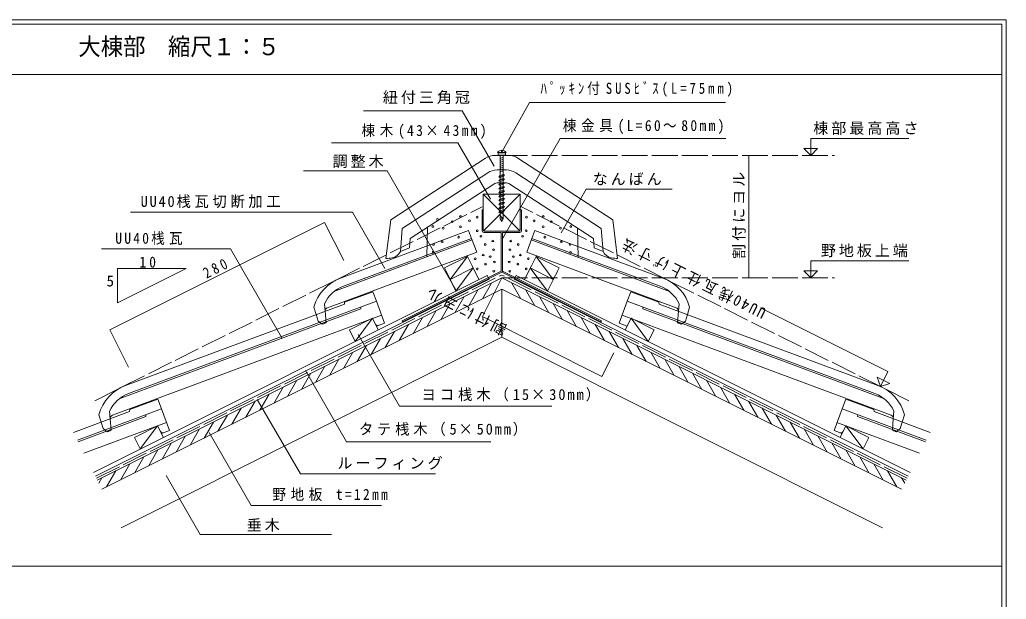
# Model space of a CAD drawing. Units: millimetres, scale not verified. Extents: x -990 to 1002, y -1561 to 1249.
# Drawn here: x -150 to 1000, y 574 to 1249 of the extents above; entities that cross this region are included whole.
import ezdxf
from ezdxf.enums import TextEntityAlignment as Align

# ---------------------------------------------------------------- set-up
doc = ezdxf.new("R2010")
doc.units = ezdxf.units.MM
doc.header["$LTSCALE"] = 5
doc.linetypes.add('LONG_DASHED1', pattern=[7, 6, -1])
for name, color, linetype, lineweight in [('0-0_0', 7, 'Continuous', 18), ('0-1_寸法', 5, 'Continuous', 9), ('0-2_瓦粗い実', 5, 'Continuous', 9), ('0-4_瓦細い実', 5, 'Continuous', 9), ('0-5_瓦細い破', 5, 'LONG_DASHED1', 9), ('0-7_桟木', 5, 'Continuous', 9), ('0-8_垂木', 7, 'Continuous', 18), ('0-9_野地板', 5, 'Continuous', 9), ('0-A_ルーフィ', 5, 'LONG_DASHED1', 9), ('0-C_釘とビス', 5, 'Continuous', 9), ('0-D_土と南蛮', 5, 'Continuous', 9), ('0-E_棟木', 5, 'Continuous', 9), ('0-F_棟金具', 5, 'Continuous', 9), ('1-0_断面線', 5, 'Continuous', 9), ('1-4_寸法破線', 5, 'LONG_DASHED1', 9)]:
    doc.layers.add(name, color=color, linetype=linetype, lineweight=lineweight)
doc.styles.add('ＭＳ ゴシック', font='')
doc.styles.get('ＭＳ ゴシック').set_extended_font_data('MS Gothic')

msp = doc.modelspace()

# ---------------------------------------------------------------- linework, layer by layer
at = {"layer": '0-0_0', "color": 5, "lineweight": 9}
for p, q in [((1000.117, 1248.843), (-989.883, 1248.843)), ((995.117, 1243.843), (-984.883, 1243.843)), ((995.117, 1243.843), (995.117, -96.157)), ((1000.117, 1248.843), (1000.117, -101.157)), ((995.117, 1185.125), (-984.883, 1185.125)), ((995.117, 612.523), (-984.883, 612.523))]:
    msp.add_line(p, q, dxfattribs=at)
at = {"layer": '0-1_寸法'}
for p, q in [((444.605, 1152.448), (412.508, 1095.491)), ((444.605, 1152.448), (672.901, 1152.448)), ((250.984, 1142.779), (366.108, 1142.779)), ((366.108, 1142.779), (403.34, 1078.292)), ((213.832, 1105.628), (361.036, 1105.628)), ((361.036, 1105.628), (398.914, 1040.021)), ((480.074, 1110.412), (413.412, 994.416)), ((480.074, 1110.412), (673.315, 1110.412)), ((772.244, 1110.452), (772.244, 1090.859)), ((772.244, 1110.452), (886.579, 1110.451)), ((764.188, 1098.916), (780.301, 1098.916)), ((700.303, 948.319), (700.303, 1090.859)), ((510.59, 1051.377), (481.468, 1000.785)), ((610.897, 1051.377), (510.59, 1051.377)), ((238.079, 1024.519), (-20.395, 1024.519)), ((238.079, 1024.519), (275.859, 959.084)), ((-44.742, 887.636), (205.698, 1012.855)), ((227.966, 968.318), (205.698, 1012.855)), ((95.958, 982.098), (-54.368, 982.098)), ((95.958, 982.098), (155.777, 878.486)), ((772.244, 967.912), (772.244, 948.32)), ((772.244, 967.912), (886.579, 967.912)), ((-35.568, 919.19), (-35.568, 959.19)), ((764.188, 956.376), (780.301, 956.376)), ((862.189, 839.133), (713.771, 913.342)), ((-22.93, 844.014), (-44.742, 887.636)), ((244.727, 882.226), (292.934, 798.729)), ((542.636, 860.748), (528.947, 833.372)), ((183.338, 840.186), (231.148, 757.377)), ((853.427, 821.609), (849.824, 832.418)), ((864.236, 825.212), (849.824, 832.418)), ((862.189, 839.133), (853.427, 821.609)), ((853.427, 821.609), (864.236, 825.212)), ((127.33, 806.678), (177.475, 719.825)), ((292.934, 798.729), (470.637, 798.729)), ((71.285, 767.938), (120.305, 683.032)), ((231.148, 757.377), (399.612, 757.377)), ((21.193, 717.882), (60.8, 649.281)), ((177.475, 719.825), (335.114, 719.825)), ((120.305, 683.032), (271.921, 683.032)), ((60.8, 649.281), (213.951, 649.281))]:
    msp.add_line(p, q, dxfattribs=at)
for points in [[(764.188, 1098.916), (772.244, 1090.859), (780.301, 1098.916)], [(181.152, 1072.947), (278.626, 1072.947), (358.79, 934.096)], [(-35.568, 919.19), (44.431, 959.19), (-35.568, 959.19)], [(764.188, 956.376), (772.244, 948.32), (780.301, 956.376)], [(412.194, 948.319), (389.566, 903.063), (528.947, 833.372)]]:
    msp.add_lwpolyline(points, dxfattribs=at)
at = {"layer": '0-2_瓦粗い実'}
for p, q in [((395.839, 1070.628), (296.194, 1005.86)), ((406.739, 1073.858), (412.194, 1073.858)), ((417.65, 1073.858), (412.194, 1073.858)), ((428.55, 1070.628), (528.194, 1005.86)), ((408.221, 1058.859), (412.194, 1058.859)), ((416.167, 1058.859), (412.194, 1058.859)), ((402.77, 1057.243), (305.336, 993.911)), ((421.618, 1057.243), (519.051, 993.911)), ((373.504, 1003.538), (224.34, 948.024)), ((294.194, 978.86), (296.194, 1005.86)), ((325.543, 1007.046), (324.869, 972.634)), ((373.504, 1003.538), (377.058, 994.19)), ((450.885, 1003.538), (447.331, 994.191)), ((450.885, 1003.538), (600.048, 948.024)), ((500.568, 1005.925), (501.233, 971.996)), ((530.195, 978.86), (528.194, 1005.86)), ((227.726, 938.614), (377.058, 994.191)), ((304.542, 983.172), (305.336, 993.911)), ((596.663, 938.614), (447.331, 994.191)), ((519.846, 983.172), (519.051, 993.911)), ((294.194, 978.86), (304.542, 983.172)), ((530.195, 978.86), (519.846, 983.172)), ((261.858, 932.111), (266.044, 920.865)), ((562.53, 932.111), (558.345, 920.865)), ((-22.716, 813.398), (266.044, 920.865)), ((847.104, 813.398), (558.345, 920.865)), ((228.817, 917.68), (-26.101, 822.808)), ((195.884, 905.417), (193.24, 914.043)), ((205.598, 918.108), (206.339, 909.315)), ((595.572, 917.68), (850.49, 822.808)), ((618.791, 918.108), (618.049, 909.315)), ((628.506, 905.423), (631.149, 914.043)), ((11.419, 806.892), (15.604, 795.645)), ((812.97, 806.892), (808.784, 795.645)), ((-82.414, 759.166), (15.604, 795.645)), ((906.802, 759.166), (808.784, 795.645)), ((-21.623, 792.461), (-86.912, 768.163)), ((-54.554, 780.192), (-57.202, 788.827)), ((-44.844, 792.892), (-44.102, 784.095)), ((846.011, 792.461), (911.3, 768.163)), ((869.232, 792.892), (868.49, 784.095)), ((878.943, 780.192), (881.59, 788.827))]:
    msp.add_line(p, q, dxfattribs=at)
for points in [[(261.858, 932.111), (229.057, 919.904), (228.817, 917.68)], [(562.53, 932.111), (595.332, 919.904), (595.572, 917.68)], [(11.419, 806.892), (-21.383, 794.684), (-21.623, 792.461)], [(812.97, 806.892), (845.772, 794.684), (846.011, 792.461)]]:
    msp.add_lwpolyline(points, dxfattribs=at)
for centre, radius, start, end in [((406.739, 1053.859), 20, 90, 123.02379), ((417.65, 1053.859), 20, 56.9762, 90), ((408.221, 1048.859), 10, 90, 123.02391), ((416.167, 1048.859), 10, 56.97607, 90), ((241.963, 900.674), 50.524, 110.41356, 164.65617), ((582.426, 900.674), 50.524, 15.34381, 69.58643), ((241.528, 901.528), 39.572, 110.41356, 155.22827), ((582.86, 901.528), 39.572, 24.77171, 69.58643), ((-8.479, 775.458), 50.524, 110.41356, 164.65617), ((832.867, 775.458), 50.524, 15.34381, 69.58643), ((-8.913, 776.312), 39.572, 110.41356, 155.22827), ((833.302, 776.312), 39.572, 24.77171, 69.58643)]:
    msp.add_arc(centre, radius, start, end, dxfattribs=at)
at = {"layer": '0-4_瓦細い実'}
for p, q in [((393.356, 1087.628), (282.943, 1015.859)), ((404.256, 1090.859), (412.194, 1090.859)), ((420.132, 1090.859), (412.194, 1090.859)), ((431.03, 1087.628), (541.446, 1015.859)), ((282.943, 1015.859), (277.194, 970.858)), ((541.446, 1015.859), (547.194, 970.858)), ((377.768, 992.321), (216.639, 932.355)), ((377.058, 994.19), (383.099, 978.3)), ((447.331, 994.191), (441.29, 978.3)), ((446.62, 992.321), (607.749, 932.355)), ((208.923, 913.478), (383.099, 978.3)), ((615.465, 913.478), (441.29, 978.3)), ((266.044, 920.865), (275.461, 895.561)), ((558.345, 920.865), (548.927, 895.561)), ((247.998, 912.015), (-33.802, 807.138)), ((247.998, 912.015), (247.802, 914.076)), ((576.391, 912.015), (576.586, 914.076)), ((576.391, 912.015), (858.191, 807.138)), ((-41.518, 788.262), (271.973, 904.933)), ((266.09, 892.073), (261.592, 901.069)), ((865.907, 788.262), (552.415, 904.933)), ((558.299, 892.073), (562.797, 901.069)), ((275.461, 895.561), (266.09, 892.073)), ((548.927, 895.561), (558.299, 892.073)), ((-2.442, 786.795), (-81.514, 757.367)), ((-2.442, 786.795), (-2.637, 788.856)), ((826.831, 786.795), (827.026, 788.856)), ((826.831, 786.795), (905.903, 757.367)), ((-74.767, 743.873), (21.534, 779.713)), ((15.65, 766.853), (11.152, 775.849)), ((899.156, 743.873), (802.855, 779.713)), ((808.739, 766.853), (813.237, 775.849))]:
    msp.add_line(p, q, dxfattribs=at)
for points in [[(15.604, 795.645), (25.022, 770.341), (15.65, 766.853)], [(808.784, 795.645), (799.367, 770.341), (808.739, 766.853)]]:
    msp.add_lwpolyline(points, dxfattribs=at)
for centre, radius, start, end in [((404.256, 1070.859), 20, 90, 123.0239), ((420.132, 1070.859), 20, 56.97609, 90), ((281.069, 985.868), 14.879, 283.71675, 331.89325), ((543.319, 985.868), 14.879, 208.10674, 256.28323), ((278.143, 1007.839), 36.992, 268.53052, 280.05005), ((546.246, 1007.839), 36.992, 259.94994, 271.46947), ((210.318, 909.729), 4, 110.41356, 184.82076), ((614.07, 909.729), 4, 355.17923, 69.58643), ((267.568, 895.824), 3, 206.56419, 290.41356), ((-40.123, 784.513), 4, 110.41356, 184.82076), ((864.512, 784.513), 4, 355.17923, 69.58643), ((17.128, 770.604), 3, 206.56419, 290.41356), ((807.26, 770.604), 3, 249.58643, 333.43579)]:
    msp.add_arc(centre, radius, start, end, dxfattribs=at)
at = {"layer": '0-5_瓦細い破'}
for p, q in [((206.339, 909.315), (207.473, 895.866)), ((618.049, 909.315), (616.915, 895.866)), ((198.232, 897.762), (195.884, 905.417)), ((198.232, 897.762), (202.788, 894.122)), ((626.157, 897.762), (621.601, 894.122)), ((626.157, 897.762), (628.506, 905.423)), ((207.473, 895.866), (202.788, 894.122)), ((616.915, 895.866), (621.601, 894.122)), ((-44.102, 784.095), (-42.968, 770.65)), ((868.49, 784.095), (867.357, 770.65)), ((-52.21, 772.545), (-54.554, 780.192)), ((-52.21, 772.545), (-47.654, 768.906)), ((-42.968, 770.65), (-47.654, 768.906)), ((867.357, 770.65), (872.042, 768.906)), ((876.598, 772.545), (872.042, 768.906)), ((876.598, 772.545), (878.943, 780.192))]:
    msp.add_line(p, q, dxfattribs=at)
for centre, start, end in [((204.293, 897.883), 290.41356, 4.82076), ((620.096, 897.883), 175.17923, 249.58643), ((203.333, 897.526), 231.37732, 290.41356), ((621.056, 897.526), 249.58643, 308.62267), ((-46.149, 772.667), 290.41356, 4.82076), ((870.537, 772.667), 175.17923, 249.58643), ((-47.108, 772.31), 231.37732, 290.41356), ((871.497, 772.31), 249.58643, 308.62267)]:
    msp.add_arc(centre, 3, start, end, dxfattribs=at)
at = {"layer": '0-7_桟木'}
for p, q in [((372.222, 973.138), (352.108, 946.282)), ((377.666, 962.246), (372.22, 973.138)), ((446.723, 962.246), (452.169, 973.138)), ((452.167, 973.138), (472.283, 946.282)), ((352.108, 946.282), (347.382, 955.732)), ((352.106, 946.282), (378.94, 959.697)), ((378.94, 959.697), (358.815, 932.864)), ((382.391, 952.794), (377.666, 962.246)), ((385.647, 946.282), (377.666, 962.246)), ((438.742, 946.282), (446.723, 962.246)), ((441.998, 952.794), (446.723, 962.246)), ((445.45, 959.697), (465.575, 932.864)), ((472.283, 946.282), (445.45, 959.697)), ((472.283, 946.282), (477.007, 955.732)), ((-63.647, 721.633), (395.318, 951.116)), ((-61.411, 717.162), (397.554, 946.643)), ((358.815, 932.865), (350.833, 948.829)), ((397.554, 946.643), (395.318, 951.116)), ((426.834, 946.643), (429.07, 951.116)), ((885.8, 717.161), (426.834, 946.643)), ((888.036, 721.634), (429.07, 951.116)), ((465.574, 932.865), (473.556, 948.829)), ((261.592, 901.069), (234.687, 887.616)), ((261.592, 901.069), (241.412, 874.163)), ((261.592, 901.069), (268.319, 887.616)), ((562.797, 901.069), (556.07, 887.616)), ((562.797, 901.069), (589.702, 887.616)), ((562.797, 901.069), (582.976, 874.163)), ((234.687, 887.616), (241.412, 874.163)), ((589.702, 887.616), (582.976, 874.163)), ((11.156, 775.841), (-15.749, 762.388)), ((11.156, 775.841), (-9.024, 748.936)), ((11.156, 775.842), (17.883, 762.389)), ((813.233, 775.842), (806.506, 762.389)), ((813.233, 775.841), (840.138, 762.388)), ((813.233, 775.841), (833.412, 748.936)), ((-15.749, 762.388), (-9.024, 748.936)), ((840.138, 762.388), (833.412, 748.936))]:
    msp.add_line(p, q, dxfattribs=at)
for points in [[(350.833, 948.829), (345.387, 959.723), (372.22, 973.138)], [(473.556, 948.829), (479.001, 959.723), (452.169, 973.138)]]:
    msp.add_lwpolyline(points, dxfattribs=at)
at = {"layer": '0-8_垂木'}
for p, q in [((412.194, 879.001), (412.194, 934.903)), ((-31.426, 657.192), (412.194, 879.001)), ((855.815, 657.191), (412.194, 879.001))]:
    msp.add_line(p, q, dxfattribs=at)
at = {"layer": '0-9_野地板'}
for p, q in [((-59.153, 712.644), (412.194, 948.319)), ((883.542, 712.645), (412.194, 948.319)), ((-53.787, 701.913), (412.194, 934.903)), ((878.175, 701.912), (412.194, 934.903))]:
    msp.add_line(p, q, dxfattribs=at)
at = {"layer": '0-A_ルーフィ'}
for p in [(-60.217, 714.773), (884.606, 714.773)]:
    msp.add_line(p, (412.194, 951.501), dxfattribs=at)
at = {"layer": '0-C_釘とビス'}
for p, q in [((412.206, 1094.083), (407.189, 1094.083)), ((410.486, 1093.699), (410.486, 1094.083)), ((412.206, 1094.083), (417.223, 1094.083)), ((413.926, 1093.699), (413.926, 1094.083)), ((410.486, 1067.331), (410.486, 1090.976)), ((413.926, 1088.79), (410.486, 1087.17)), ((413.926, 1086.501), (410.486, 1084.882)), ((413.926, 1084.212), (410.486, 1082.592)), ((413.926, 1081.923), (410.486, 1080.304)), ((413.926, 1090.976), (413.926, 1068.583)), ((413.926, 1079.635), (410.486, 1078.016)), ((413.926, 1077.346), (410.486, 1075.727)), ((413.926, 1075.058), (410.486, 1073.439)), ((413.926, 1072.769), (410.486, 1071.15)), ((408.913, 1065.614), (415.499, 1068.011)), ((408.913, 1065.614), (410.486, 1067.33)), ((408.913, 1065.614), (410.486, 1065.042)), ((408.913, 1061.038), (415.499, 1063.434)), ((408.913, 1061.038), (410.486, 1062.754)), ((408.913, 1061.038), (410.486, 1060.465)), ((408.913, 1056.462), (415.499, 1058.859)), ((408.913, 1056.462), (410.486, 1058.178)), ((410.486, 1065.042), (413.926, 1066.294)), ((410.486, 1065.043), (410.486, 1062.754)), ((410.486, 1062.754), (413.926, 1064.006)), ((410.486, 1060.465), (413.926, 1061.718)), ((410.486, 1060.466), (410.486, 1058.178)), ((410.486, 1058.178), (413.926, 1059.429)), ((413.926, 1066.294), (415.499, 1068.011)), ((413.926, 1061.718), (415.499, 1063.434)), ((413.926, 1057.142), (415.499, 1058.859)), ((408.913, 1056.462), (410.486, 1055.89)), ((408.913, 1051.885), (415.499, 1054.282)), ((408.913, 1051.885), (410.486, 1053.601)), ((408.913, 1051.885), (410.486, 1051.313)), ((408.913, 1047.309), (415.499, 1049.706)), ((408.913, 1047.309), (410.486, 1049.025)), ((408.913, 1047.309), (410.486, 1046.737)), ((410.486, 1055.89), (413.926, 1057.142)), ((410.486, 1055.89), (410.486, 1053.601)), ((410.486, 1051.313), (413.926, 1052.565)), ((410.486, 1046.737), (413.926, 1047.988)), ((413.926, 1052.565), (415.499, 1054.282)), ((413.926, 1047.988), (415.499, 1049.706)), ((408.913, 1042.732), (415.499, 1045.128)), ((408.913, 1042.732), (410.486, 1044.448)), ((408.913, 1042.732), (410.486, 1042.161)), ((408.913, 1038.156), (415.499, 1040.552)), ((408.913, 1038.156), (410.486, 1039.872)), ((408.913, 1038.156), (410.486, 1037.583)), ((408.913, 1033.579), (415.499, 1035.976)), ((408.913, 1033.579), (410.486, 1035.295)), ((410.486, 1042.161), (413.926, 1043.412)), ((410.486, 1037.583), (413.926, 1038.835)), ((413.926, 1043.412), (415.499, 1045.128)), ((413.926, 1038.835), (415.499, 1040.552)), ((413.926, 1034.26), (415.499, 1035.976)), ((408.913, 1033.579), (410.486, 1033.007)), ((408.913, 1029.003), (415.499, 1031.399)), ((408.913, 1029.003), (410.486, 1030.719)), ((408.913, 1029.003), (410.486, 1028.431)), ((408.913, 1024.426), (415.499, 1026.823)), ((408.913, 1024.426), (410.486, 1026.143)), ((408.913, 1024.426), (410.486, 1023.854)), ((410.486, 1033.007), (413.926, 1034.26)), ((410.486, 1028.431), (413.926, 1029.683)), ((410.486, 1023.854), (413.926, 1025.107)), ((410.486, 1023.854), (410.486, 1016.842)), ((413.926, 1029.683), (415.499, 1031.399)), ((413.926, 1029.683), (413.926, 1027.395)), ((413.926, 1027.395), (415.499, 1026.823)), ((413.926, 1025.107), (415.499, 1026.823)), ((413.926, 1025.107), (413.926, 1016.841)), ((412.206, 1013.984), (410.486, 1016.842)), ((412.206, 1013.984), (413.926, 1016.841))]:
    msp.add_line(p, q, dxfattribs=at)
msp.add_lwpolyline([(407.911, 1093.699), (407.911, 1090.976), (416.47, 1090.976), (416.47, 1093.699)], close=True, dxfattribs=at)
for points in [[(411.706, 1096.735), (411.706, 1094.937), (412.662, 1094.937), (412.662, 1096.706)], [(410.486, 1067.33), (413.926, 1068.581), (415.499, 1068.011)], [(413.926, 1066.294), (413.926, 1064.006), (415.499, 1063.434)], [(413.926, 1061.718), (413.926, 1059.429), (415.499, 1058.859)], [(410.486, 1054.702), (410.486, 1053.601), (413.926, 1054.854)], [(410.486, 1051.313), (410.486, 1049.025), (413.926, 1050.276)], [(410.486, 1046.737), (410.486, 1044.448), (413.926, 1045.7)], [(413.926, 1057.142), (413.926, 1054.854), (415.499, 1054.282)], [(413.926, 1052.565), (413.926, 1050.276), (415.499, 1049.706)], [(413.926, 1047.988), (413.926, 1045.7), (415.499, 1045.128)], [(410.486, 1042.161), (410.486, 1039.872), (413.926, 1041.124)], [(410.486, 1037.583), (410.486, 1035.295), (413.926, 1036.548)], [(413.926, 1043.412), (413.926, 1041.124), (415.499, 1040.552)], [(413.926, 1038.835), (413.926, 1036.548), (415.499, 1035.976)], [(410.486, 1033.007), (410.486, 1030.719), (413.926, 1031.97)], [(410.486, 1028.431), (410.486, 1026.143), (413.926, 1027.395)], [(413.926, 1034.26), (413.926, 1031.97), (415.499, 1031.399)]]:
    msp.add_lwpolyline(points, dxfattribs=at)
for centre, radius, start, end in [((412.206, 1090.749), 6.023, 33.5994, 146.40071), ((406.488, 1015.95), 6.047, 341.02109, 47.17526), ((414.853, 1017.012), 2.308, 120.37192, 183.02664)]:
    msp.add_arc(centre, radius, start, end, dxfattribs=at)
at = {"layer": '0-D_土と南蛮'}
for centre in [(337.346, 1016.166), (354.439, 1013.651), (363.966, 1019.843), (374.547, 1014.658), (383.438, 1018.868), (440.951, 1018.868), (449.842, 1014.658), (460.422, 1019.843), (469.95, 1013.651), (331.818, 1008.122), (343.882, 1006.112), (363.991, 1007.619), (383.597, 1003.024), (440.793, 1003.024), (460.399, 1007.619), (480.506, 1006.112), (492.571, 1008.122), (342.73, 990.348), (361.96, 995.594), (387.9, 996.599), (401.813, 991.112), (422.576, 991.112), (436.49, 996.599), (462.429, 995.594), (481.66, 990.348), (332.007, 977.807), (332.701, 987.188), (392.958, 986.945), (402.67, 980.988), (421.72, 980.988), (431.431, 986.945), (491.688, 987.188), (492.383, 977.807), (381.226, 970.423), (390.549, 974.773), (398.63, 972.909), (403.601, 966.694), (420.788, 966.694), (425.759, 972.909), (433.839, 974.773), (443.163, 970.423), (383.713, 958.614), (393.347, 964.208), (402.98, 955.818), (421.408, 955.818), (431.042, 964.208), (440.676, 958.614)]:
    msp.add_circle(centre, 1.018, dxfattribs=at)
at = {"layer": '0-E_棟木'}
for p, q in [((390.693, 1045.592), (433.4, 1002.885)), ((390.693, 1045.592), (390.693, 1003.592)), ((433.693, 1045.592), (390.986, 1002.885)), ((391.694, 1002.592), (412.194, 1002.592)), ((432.694, 1002.592), (412.194, 1002.592))]:
    msp.add_line(p, q, dxfattribs=at)
msp.add_lwpolyline([(390.693, 1045.592), (433.695, 1045.592), (433.695, 1003.592)], dxfattribs=at)
for centre, start, end in [((391.694, 1003.592), 180, 270), ((432.694, 1003.592), 270, 0)]:
    msp.add_arc(centre, 1, start, end, dxfattribs=at)
at = {"layer": '0-F_棟金具'}
for p, q in [((389.193, 1003.093), (389.193, 1027.591)), ((390.693, 1027.591), (389.193, 1027.591)), ((433.695, 1027.591), (435.196, 1027.591)), ((435.196, 1003.093), (435.196, 1027.591)), ((411.343, 1001.092), (391.194, 1001.092)), ((411.343, 955.937), (411.343, 1001.092)), ((413.045, 1001.092), (433.195, 1001.092)), ((413.045, 955.113), (413.045, 1001.092)), ((411.343, 955.937), (295.998, 898.265)), ((413.045, 955.113), (296.669, 896.923)), ((412.194, 954.686), (527.72, 896.923)), ((413.045, 955.937), (528.391, 898.265)), ((296.669, 896.923), (295.998, 898.265)), ((527.72, 896.923), (528.391, 898.265))]:
    msp.add_line(p, q, dxfattribs=at)
for centre, start, end in [((391.194, 1003.093), 180, 270), ((433.195, 1003.093), 270, 0)]:
    msp.add_arc(centre, 2, start, end, dxfattribs=at)
at = {"layer": '1-0_断面線'}
for p, q in [((373.694, 915.653), (384.584, 934.514)), ((389.927, 923.769), (400.406, 941.92)), ((434.461, 923.769), (423.982, 941.92)), ((450.694, 915.653), (439.805, 934.514)), ((357.461, 907.536), (367.94, 925.687)), ((466.928, 907.536), (456.448, 925.687)), ((324.995, 891.303), (335.474, 909.454)), ((341.228, 899.42), (352.117, 918.281)), ((483.161, 899.42), (472.271, 918.281)), ((499.394, 891.303), (488.915, 909.454)), ((308.761, 883.186), (319.651, 902.048)), ((515.627, 883.186), (504.738, 902.048)), ((276.295, 866.953), (287.184, 885.814)), ((292.528, 875.07), (303.417, 893.931)), ((531.86, 875.07), (520.971, 893.931)), ((548.094, 866.953), (537.204, 885.814)), ((260.061, 858.837), (270.951, 877.698)), ((564.327, 858.837), (553.438, 877.698)), ((243.829, 850.72), (254.718, 869.581)), ((580.56, 850.72), (569.671, 869.581)), ((211.362, 834.487), (222.252, 853.348)), ((227.596, 842.603), (238.484, 861.464)), ((596.793, 842.603), (585.904, 861.464)), ((613.026, 834.487), (602.137, 853.348)), ((195.129, 826.37), (206.019, 845.231)), ((629.26, 826.37), (618.37, 845.231)), ((162.663, 810.137), (173.552, 828.998)), ((178.896, 818.254), (189.785, 837.115)), ((645.493, 818.254), (634.603, 837.115)), ((661.726, 810.137), (650.837, 828.998)), ((146.43, 802.021), (157.319, 820.882)), ((677.959, 802.021), (667.07, 820.882)), ((130.196, 793.904), (141.086, 812.765)), ((694.192, 793.904), (683.303, 812.765)), ((97.73, 777.671), (108.619, 796.532)), ((113.963, 785.788), (124.853, 804.649)), ((710.425, 785.788), (699.535, 804.649)), ((726.658, 777.671), (715.769, 796.532)), ((81.497, 769.554), (92.386, 788.415)), ((742.892, 769.554), (732.002, 788.415)), ((49.031, 753.321), (59.92, 772.182)), ((65.264, 761.438), (76.153, 780.298)), ((759.125, 761.438), (748.235, 780.298)), ((775.358, 753.321), (764.468, 772.182)), ((32.797, 745.205), (43.687, 764.066)), ((791.591, 745.205), (780.701, 764.066)), ((0.331, 728.972), (11.221, 747.833)), ((16.564, 737.088), (27.454, 755.949)), ((807.824, 737.088), (796.935, 755.949)), ((824.057, 728.972), (813.168, 747.833)), ((-15.902, 720.855), (-5.012, 739.716)), ((840.291, 720.855), (829.401, 739.716)), ((-32.135, 712.738), (-21.246, 731.599)), ((856.524, 712.738), (845.634, 731.599)), ((-57.357, 709.053), (-53.712, 715.366)), ((-48.368, 704.622), (-37.479, 723.483)), ((872.757, 704.622), (861.868, 723.483)), ((881.745, 709.053), (878.1, 715.366))]:
    msp.add_line(p, q, dxfattribs=at)
at = {"layer": '1-4_寸法破線'}
for p, q in [((412.194, 1090.859), (799.995, 1090.859)), ((-62.189, 805.09), (389.193, 1030.773)), ((886.577, 805.09), (435.196, 1030.773)), ((412.194, 948.319), (799.995, 948.319))]:
    msp.add_line(p, q, dxfattribs=at)

# ---------------------------------------------------------------- texts
at = {"layer": '0-0_0', "color": 3, "style": 'ＭＳ ゴシック', "width": 0.95}
msp.add_text('大棟部  縮尺１：５', height=20.16, dxfattribs=at).set_placement((-81.279, 1201.455), align=Align.BOTTOM_LEFT)
at = {"layer": '0-1_寸法', "color": 4, "style": 'ＭＳ ゴシック'}
msp.add_text('5', height=12.83, dxfattribs=at).set_placement((-48.416, 934.332), align=Align.BOTTOM_LEFT)
at = {"layer": '0-1_寸法', "color": 4, "char_height": 12.83, "attachment_point": 7, "style": 'ＭＳ ゴシック'}
for s, insert in [('\\T1.46;\\W0.85;ﾊﾟｯｷﾝ付SUSﾋﾞｽ(L=75mm)', (457.39, 1159.128)), ('\\T1.2;紐付三角冠', (273.596, 1150.612)), ('\\T1.35;\\W0.9;棟木(43×43mm)', (248.726, 1110.087)), ('\\T1.35;\\W0.9;棟金具(L=60～80mm)', (483.354, 1115.801)), ('\\T1.2;棟部最高高さ', (775.231, 1114.754)), ('\\T1.2;調整木', (215.055, 1076.044)), ('\\T1.2;なんばん', (518.136, 1056.049)), ('\\T1.26;\\W0.95;UU40桟瓦切断加工', (-8.639, 1029.308)), ('\\T1.33;\\W0.9;UU40桟瓦', (-38.155, 986.531)), ('\\T1.2;野地板上端', (783.981, 972.215)), ('\\T1.44;\\W0.9;10', (-9.947, 959.99)), ('\\T1.28;\\W0.95;ヨコ桟木（15×30mm）', (318.691, 804.267)), ('\\T1.27;\\W0.95;タテ桟木（5×50mm）', (245.783, 764.001)), ('\\T1.2;ルーフィング', (220.75, 724.698)), ('\\T1.34;\\W0.9;野地板\\~t=12mm', (145.035, 688.181)), ('\\T1.2;垂木', (115.031, 652.448))]:
    msp.add_mtext(s, dxfattribs=dict(at, insert=insert))
for s, insert, rotation in [('\\T1.2;割付にヨル', (696.387, 970.208), 90), ('\\T1.26;\\W0.95;UU40桟瓦仕上げ寸法', (721.93, 912.739), 153.435), ('\\T1.46;\\W0.85;280', (68.181, 946.892), 26.565), ('\\T1.2;割付にヨル', (420.11, 893.329), 153.435)]:
    msp.add_mtext(s, dxfattribs=dict(at, insert=insert, rotation=rotation))

doc.saveas('drawing.dxf')
